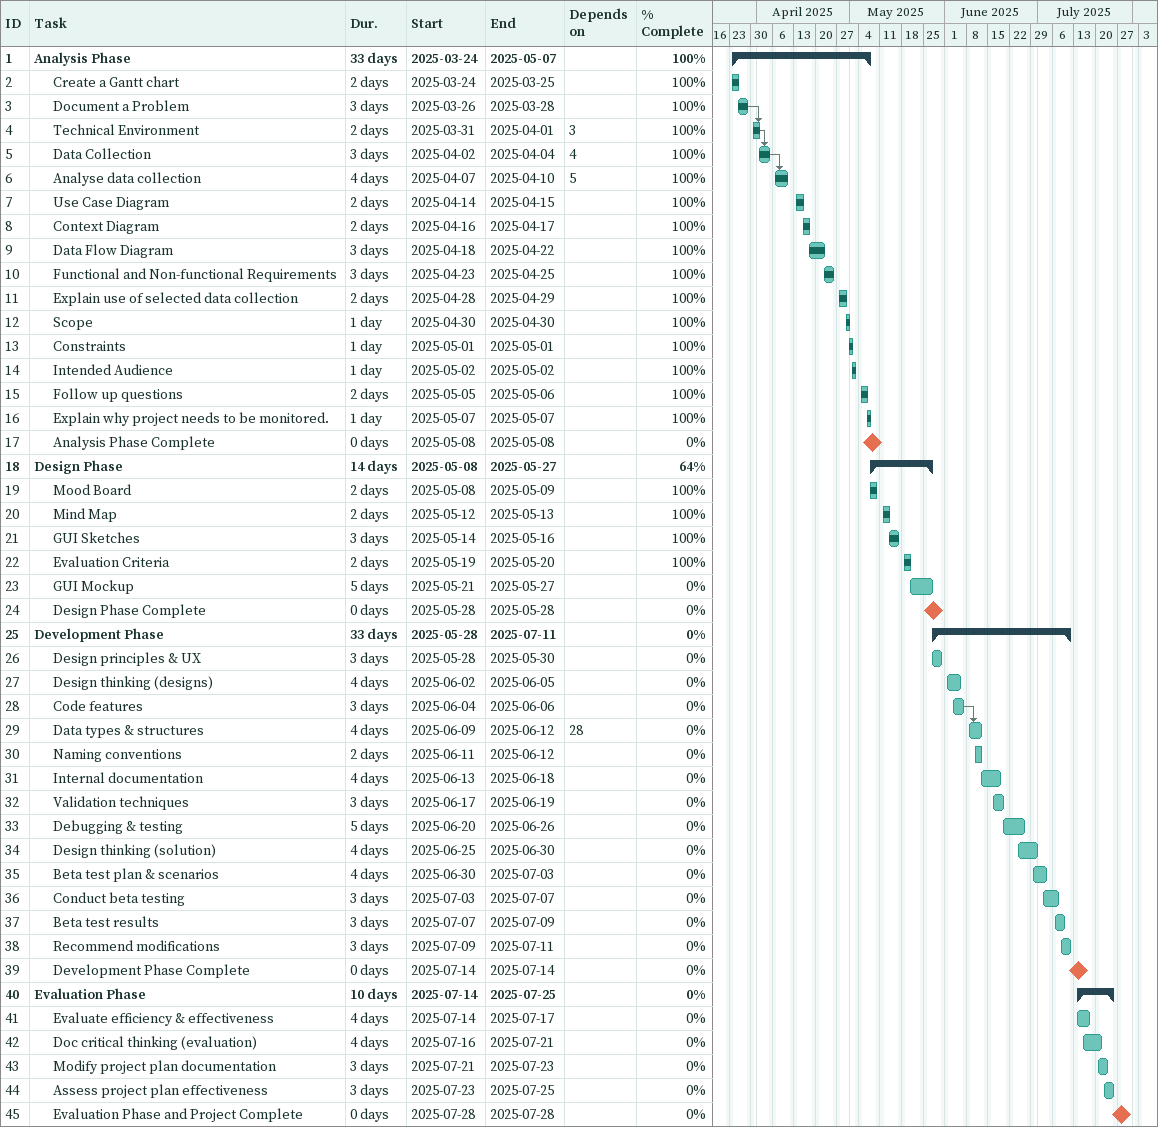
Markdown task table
| ID | Level | Task | Duration | Start | Finish | Predecessors | % complete |
|---|---|---|---|---|---|---|---|
| 1 | 1 | **Analysis Phase** | 33d | 2025-03-24 | 2025-05-07 |  | 100 |
| 2 | 2 | Create a Gantt chart | 2d | 2025-03-24 | 2025-03-25 |  | 100 |
| 3 | 2 | Document a Problem | 3d | 2025-03-26 | 2025-03-28 |  | 100 |
| 4 | 2 | Technical Environment | 2d | 2025-03-31 | 2025-04-01 | 3 | 100 |
| 5 | 2 | Data Collection | 3d | 2025-04-02 | 2025-04-04 | 4 | 100 |
| 6 | 2 | Analyse data collection | 4d | 2025-04-07 | 2025-04-10 | 5 | 100 |
| 7 | 2 | Use Case Diagram | 2d | 2025-04-14 | 2025-04-15 |  | 100 |
| 8 | 2 | Context Diagram | 2d | 2025-04-16 | 2025-04-17 |  | 100 |
| 9 | 2 | Data Flow Diagram | 3d | 2025-04-18 | 2025-04-22 |  | 100 |
| 10 | 2 | Functional and Non-functional Requirements | 3d | 2025-04-23 | 2025-04-25 |  | 100 |
| 11 | 2 | Explain use of selected data collection | 2d | 2025-04-28 | 2025-04-29 |  | 100 |
| 12 | 2 | Scope | 1d | 2025-04-30 | 2025-04-30 |  | 100 |
| 13 | 2 | Constraints | 1d | 2025-05-01 | 2025-05-01 |  | 100 |
| 14 | 2 | Intended Audience | 1d | 2025-05-02 | 2025-05-02 |  | 100 |
| 15 | 2 | Follow up questions | 2d | 2025-05-05 | 2025-05-06 |  | 100 |
| 16 | 2 | Explain why project needs to be monitored. | 1d | 2025-05-07 | 2025-05-07 |  | 100 |
| 17 | 2 | Analysis Phase Complete | 0d | 2025-05-08 | 2025-05-08 |  | 0 |
| 18 | 1 | **Design Phase** | 14d | 2025-05-08 | 2025-05-27 |  | 64 |
| 19 | 2 | Mood Board | 2d | 2025-05-08 | 2025-05-09 |  | 100 |
| 20 | 2 | Mind Map | 2d | 2025-05-12 | 2025-05-13 |  | 100 |
| 21 | 2 | GUI Sketches | 3d | 2025-05-14 | 2025-05-16 |  | 100 |
| 22 | 2 | Evaluation Criteria | 2d | 2025-05-19 | 2025-05-20 |  | 100 |
| 23 | 2 | GUI Mockup | 5d | 2025-05-21 | 2025-05-27 |  | 0 |
| 24 | 2 | Design Phase Complete | 0d | 2025-05-28 | 2025-05-28 |  | 0 |
| 25 | 1 | **Development Phase** | 33d | 2025-05-28 | 2025-07-11 |  | 0 |
| 26 | 2 | Design principles & UX | 3d | 2025-05-28 | 2025-05-30 |  | 0 |
| 27 | 2 | Design thinking (designs) | 4d | 2025-06-02 | 2025-06-05 |  | 0 |
| 28 | 2 | Code features | 3d | 2025-06-04 | 2025-06-06 |  | 0 |
| 29 | 2 | Data types & structures | 4d | 2025-06-09 | 2025-06-12 | 28 | 0 |
| 30 | 2 | Naming conventions | 2d | 2025-06-11 | 2025-06-12 |  | 0 |
| 31 | 2 | Internal documentation | 4d | 2025-06-13 | 2025-06-18 |  | 0 |
| 32 | 2 | Validation techniques | 3d | 2025-06-17 | 2025-06-19 |  | 0 |
| 33 | 2 | Debugging & testing | 5d | 2025-06-20 | 2025-06-26 |  | 0 |
| 34 | 2 | Design thinking (solution) | 4d | 2025-06-25 | 2025-06-30 |  | 0 |
| 35 | 2 | Beta test plan & scenarios | 4d | 2025-06-30 | 2025-07-03 |  | 0 |
| 36 | 2 | Conduct beta testing | 3d | 2025-07-03 | 2025-07-07 |  | 0 |
| 37 | 2 | Beta test results | 3d | 2025-07-07 | 2025-07-09 |  | 0 |
| 38 | 2 | Recommend modifications | 3d | 2025-07-09 | 2025-07-11 |  | 0 |
| 39 | 2 | Development Phase Complete | 0d | 2025-07-14 | 2025-07-14 |  | 0 |
| 40 | 1 | **Evaluation Phase** | 10d | 2025-07-14 | 2025-07-25 |  | 0 |
| 41 | 2 | Evaluate efficiency & effectiveness | 4d | 2025-07-14 | 2025-07-17 |  | 0 |
| 42 | 2 | Doc critical thinking (evaluation) | 4d | 2025-07-16 | 2025-07-21 |  | 0 |
| 43 | 2 | Modify project plan documentation | 3d | 2025-07-21 | 2025-07-23 |  | 0 |
| 44 | 2 | Assess project plan effectiveness | 3d | 2025-07-23 | 2025-07-25 |  | 0 |
| 45 | 2 | Evaluation Phase and Project Complete | 0d | 2025-07-28 | 2025-07-28 |  | 0 |
